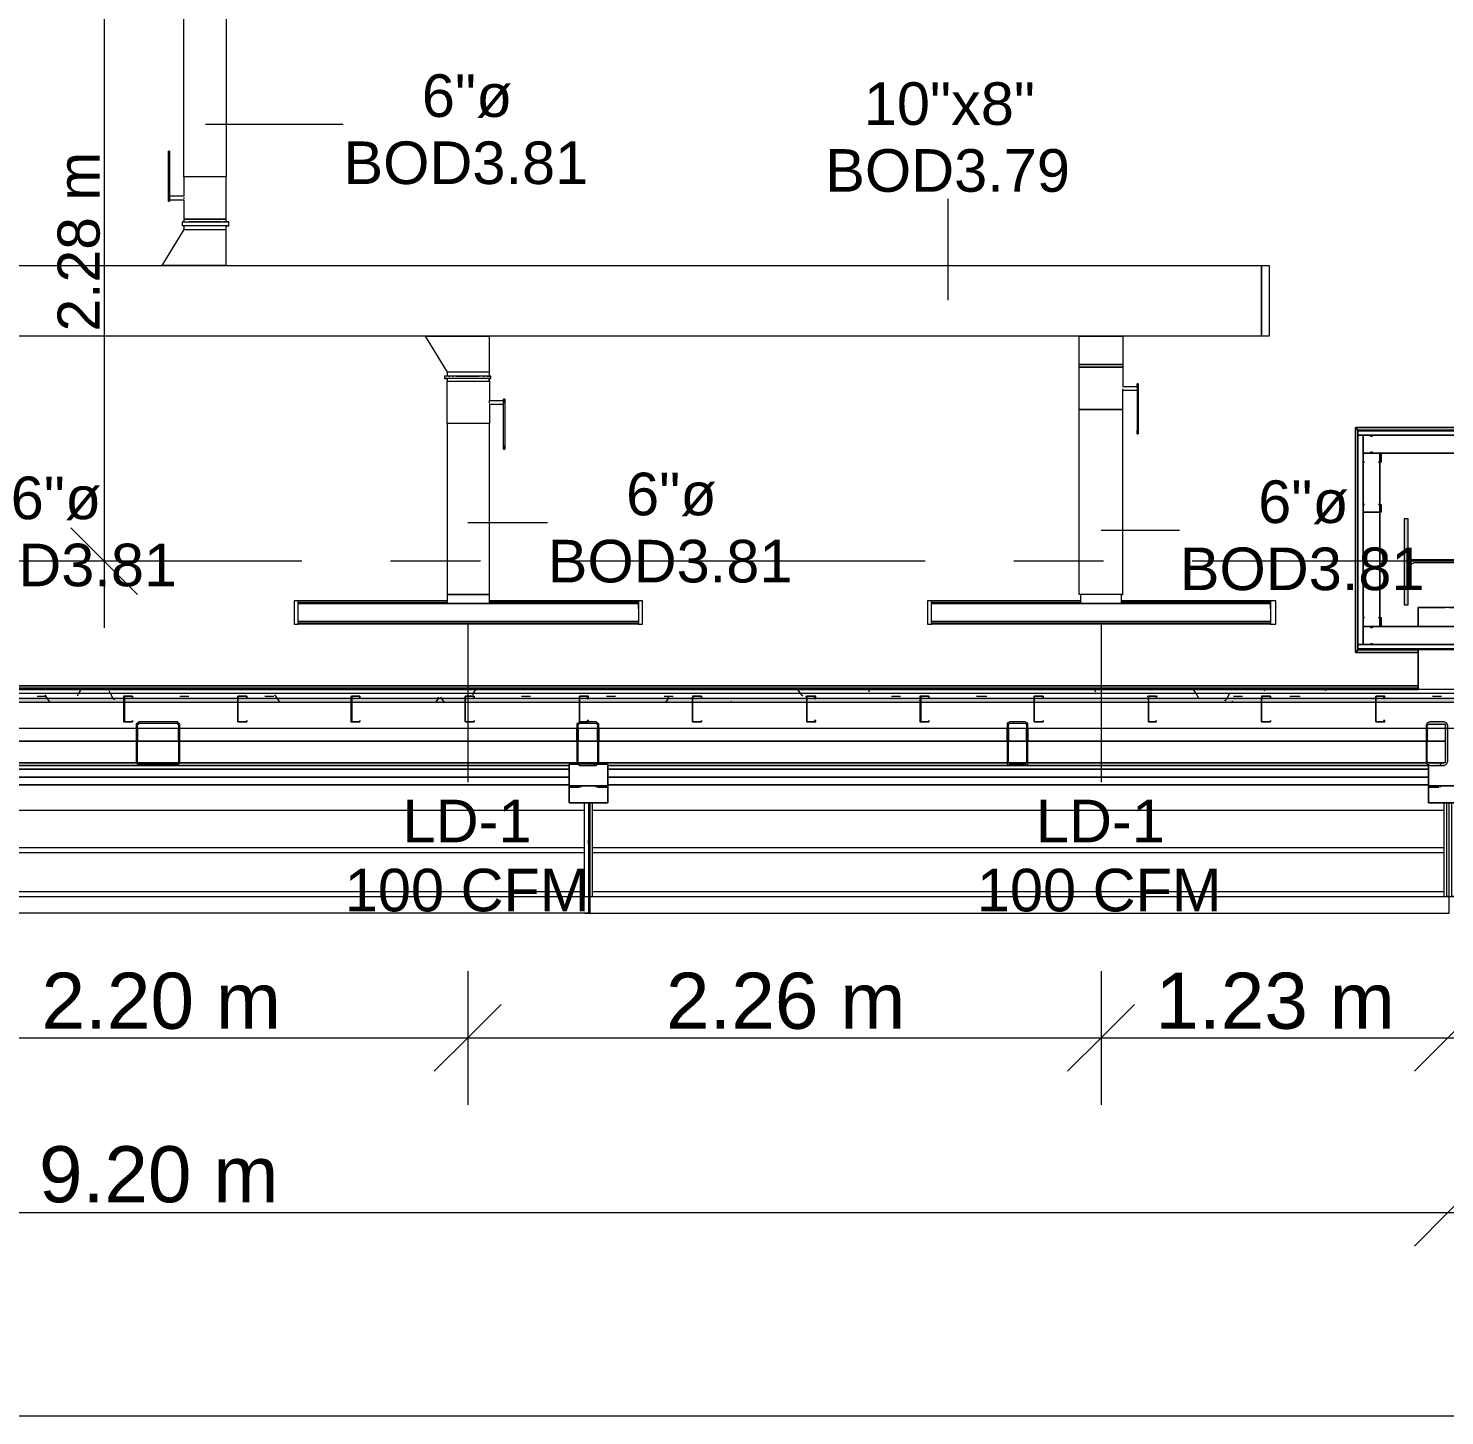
# Model space of a CAD drawing. Header units: metres. Extents: x -2 to 237, y -8 to 52.
# Drawn here: x 39.34 to 44.4, y 7.6 to 12.54 of the extents above; entities that cross this region are included whole.
import ezdxf

# ---------------------------------------------------------------- set-up
doc = ezdxf.new("R2010")
doc.units = ezdxf.units.M
doc.layers.add('HVAC - Ductos', color=5, linetype='Continuous', lineweight=0)
doc.layers.add('PDF3_Text', color=7, linetype='Continuous', lineweight=0)
doc.layers.add('PDF3_Geometry', color=7, linetype='Continuous', lineweight=0, true_color=0xaaaaaa)
doc.layers.add('PDF3_Solid Fills', color=7, linetype='Continuous', lineweight=0, true_color=0xffffff)
doc.styles.add('PDF Helvetica', font='')
doc.styles.get('PDF Helvetica').set_extended_font_data('Helvetica')

msp = doc.modelspace()

# ---------------------------------------------------------------- hatches: boundary and pattern name
at = {"layer": 'PDF3_Solid Fills', "lineweight": 0, "transparency": 33554559}
for points in [[(44.5461, 10.7947), (44.5415, 10.6618), (44.5323, 10.6526), (44.2802, 10.648), (44.2802, 10.6526), (44.2756, 10.6572), (44.2711, 10.6572), (44.2711, 10.6709), (44.2665, 10.6709), (44.2665, 10.7947), (44.2527, 10.7947), (44.2527, 10.4876), (44.2665, 10.4876), (44.2665, 10.6206), (44.2711, 10.6297), (44.2802, 10.6388), (44.5323, 10.6388), (44.5461, 10.6252), (44.5461, 10.4876), (44.5598, 10.4876), (44.5598, 10.7947)], [(44.3444, 9.9193), (44.3943, 9.9147), (44.3948, 9.9147), (44.3948, 9.9193), (44.404, 9.9238), (44.4085, 10.0653), (44.4085, 10.066), (44.404, 10.0706), (44.3352, 10.0706), (44.3306, 10.0614), (44.3306, 9.9284), (44.3352, 9.933), (44.3398, 10.0614), (44.3994, 10.0614), (44.3994, 9.9238), (44.3398, 9.9284), (44.3352, 9.9284), (44.3352, 9.9193)]]:
    msp.add_hatch(color=256, dxfattribs=at).paths.add_polyline_path(points)
h = msp.add_hatch(color=256, dxfattribs=at)
h.paths.add_polyline_path([(7.6086, 10.1393), (7.6086, 10.153), (7.0265, 10.153), (7.0265, 10.1393)])
h.paths.add_polyline_path([(57.9571, 10.153), (57.9571, 10.1393), (58.6858, 10.1393), (58.6858, 10.153)])
h.paths.add_polyline_path([(57.1457, 10.153), (57.1457, 10.1393), (57.9525, 10.1393), (57.9525, 10.153)])
h.paths.add_polyline_path([(55.1153, 10.153), (55.1153, 10.1393), (57.1412, 10.1393), (57.1412, 10.153)])
h.paths.add_polyline_path([(53.0849, 10.153), (53.0849, 10.1393), (55.1107, 10.1393), (55.1107, 10.153)])
h.paths.add_polyline_path([(52.2736, 10.153), (52.2736, 10.1393), (53.0803, 10.1393), (53.0803, 10.153)])
h.paths.add_polyline_path([(50.2432, 10.153), (50.2432, 10.1393), (52.2691, 10.1393), (52.2691, 10.153)])
h.paths.add_polyline_path([(47.4015, 10.153), (47.4015, 10.1393), (50.2386, 10.1393), (50.2386, 10.153)])
h.paths.add_polyline_path([(45.3711, 10.153), (45.3711, 10.1393), (47.3969, 10.1393), (47.3969, 10.153)])
h.paths.add_polyline_path([(42.5294, 10.153), (42.5294, 10.1393), (45.3665, 10.1393), (45.3665, 10.153)])
h.paths.add_polyline_path([(40.4989, 10.153), (40.4989, 10.1393), (42.5248, 10.1393), (42.5248, 10.153)])
h.paths.add_polyline_path([(39.6877, 10.153), (39.6877, 10.1393), (40.4943, 10.1393), (40.4943, 10.153)])
h.paths.add_polyline_path([(37.6572, 10.153), (37.6572, 10.1393), (39.6831, 10.1393), (39.6831, 10.153)])
h.paths.add_polyline_path([(35.6268, 10.153), (35.6268, 10.1393), (37.6527, 10.1393), (37.6527, 10.153)])
h.paths.add_polyline_path([(34.8155, 10.153), (34.8155, 10.1393), (35.6222, 10.1393), (35.6222, 10.153)])
h.paths.add_polyline_path([(32.7851, 10.153), (32.7851, 10.1393), (34.8109, 10.1393), (34.8109, 10.153)])
h.paths.add_polyline_path([(30.7546, 10.153), (30.7546, 10.1393), (32.7805, 10.1393), (32.7805, 10.153)])
h.paths.add_polyline_path([(29.9434, 10.153), (29.9434, 10.1393), (30.75, 10.1393), (30.75, 10.153)])
h.paths.add_polyline_path([(27.913, 10.153), (27.913, 10.1393), (29.9388, 10.1393), (29.9388, 10.153)])
h.paths.add_polyline_path([(25.0712, 10.153), (25.0712, 10.1393), (27.9084, 10.1393), (27.9084, 10.153)])
h.paths.add_polyline_path([(23.0408, 10.153), (23.0408, 10.1393), (25.0666, 10.1393), (25.0666, 10.153)])
h.paths.add_polyline_path([(20.1991, 10.153), (20.1991, 10.1393), (23.0362, 10.1393), (23.0362, 10.153)])
h.paths.add_polyline_path([(18.1687, 10.153), (18.1687, 10.1393), (20.1945, 10.1393), (20.1945, 10.153)])
h.paths.add_polyline_path([(17.3574, 10.153), (17.3574, 10.1393), (18.1641, 10.1393), (18.1641, 10.153)])
h.paths.add_polyline_path([(15.327, 10.153), (15.327, 10.1393), (17.3528, 10.1393), (17.3528, 10.153)])
h.paths.add_polyline_path([(13.2966, 10.153), (13.2966, 10.1393), (15.3224, 10.1393), (15.3224, 10.153)])
h.paths.add_polyline_path([(12.4853, 10.153), (12.4853, 10.1393), (13.292, 10.1393), (13.292, 10.153)])
h.paths.add_polyline_path([(10.4548, 10.153), (10.4548, 10.1393), (12.4807, 10.1393), (12.4807, 10.153)])
h.paths.add_polyline_path([(8.4244, 10.153), (8.4244, 10.1393), (10.4502, 10.1393), (10.4502, 10.153)])
h.paths.add_polyline_path([(7.6131, 10.153), (7.6131, 10.1393), (8.4198, 10.1393), (8.4198, 10.153)])
h = msp.add_hatch(color=256, dxfattribs=at)
h.paths.add_polyline_path([(39.7289, 9.9238), (39.7335, 10.0614), (39.7381, 10.066), (39.8756, 10.066), (39.8801, 10.0614), (39.8801, 9.9238), (39.8847, 10.066), (39.8801, 10.0706), (39.7335, 10.0706), (39.7289, 10.066)])
h.paths.add_polyline_path([(39.8801, 9.9238), (39.8756, 9.9238), (39.8801, 9.9193)])
h.paths.add_polyline_path([(39.7381, 9.9193), (39.7381, 9.9238), (39.7335, 9.9238)])
h.paths.add_polyline_path([(39.7381, 9.9193), (39.8743, 9.9147), (39.8756, 9.9147), (39.8756, 9.9193)])
h = msp.add_hatch(color=256, dxfattribs=at)
h.paths.add_polyline_path([(41.3789, 10.066), (41.3743, 10.066), (41.3743, 9.9238), (41.3789, 10.0654)])
h.paths.add_polyline_path([(41.3743, 9.9238), (41.3698, 9.9238), (41.3743, 9.9193)])
h.paths.add_polyline_path([(41.3056, 10.066), (41.301, 10.066), (41.301, 9.9238)])
h.paths.add_polyline_path([(41.3698, 10.066), (41.3698, 10.0706), (41.3056, 10.0706)])
h.paths.add_polyline_path([(41.3102, 9.9193), (41.3102, 9.9238), (41.3056, 9.9238)])
h.paths.add_polyline_path([(41.3102, 9.9193), (41.3692, 9.9147), (41.3698, 9.9147), (41.3698, 9.9193)])
h = msp.add_hatch(color=256, dxfattribs=at)
h.paths.add_polyline_path([(42.8456, 9.9193), (42.9001, 9.9147), (42.9006, 9.9147), (42.9006, 9.9193)])
h.paths.add_polyline_path([(42.841, 10.066), (42.9006, 10.0706), (42.8364, 10.0706), (42.8364, 9.9193), (42.8456, 9.9238), (42.841, 9.9238)])
h.paths.add_polyline_path([(42.9098, 10.066), (42.9052, 10.066), (42.9052, 9.9193), (42.9098, 10.0654)])

# ---------------------------------------------------------------- linework, layer by layer
at = {"layer": 'HVAC - Ductos', "lineweight": 0}
for points in [[(39.6143, 14.9885), (39.6143, 12.9214), (39.6143, 10.4051)], [(39.8481, 11.9405), (39.8481, 11.936), (39.8481, 11.9314), (39.8985, 11.9314), (39.8985, 11.8626), (39.9031, 11.8626), (39.9077, 11.8626), (39.9214, 11.8626), (39.9351, 11.8626), (39.9535, 11.8626), (39.9765, 11.8626), (39.9947, 11.8626), (40.0131, 11.8626), (40.0269, 11.8626), (40.0406, 11.8626), (40.0497, 11.8626), (40.0497, 12.0139), (40.0406, 12.0139), (40.0269, 12.0139), (40.0131, 12.0139), (39.9947, 12.0139), (39.9765, 12.0139), (39.9535, 12.0139), (39.9351, 12.0139), (39.9214, 12.0139), (39.9077, 12.0139), (39.9031, 12.0139), (39.8985, 12.0139), (39.8985, 12.7701)], [(40.0497, 12.7701), (40.0497, 12.0139), (40.0406, 12.0139), (40.0269, 12.0139), (40.0131, 12.0139), (39.9947, 12.0139), (39.9765, 12.0139), (39.9535, 12.0139), (39.9351, 12.0139), (39.9214, 12.0139), (39.9077, 12.0139), (39.9031, 12.0139), (39.8985, 12.0139), (39.8985, 11.9451), (39.8481, 11.9451)], [(39.9765, 12.2018), (40.4668, 12.2018)], [(39.8435, 12.1056), (39.8435, 12.101), (39.8435, 12.1056)], [(39.8481, 12.1056), (39.8435, 12.1056)], [(39.8435, 11.9405), (39.8435, 11.936), (39.8435, 11.9314), (39.8435, 11.9268), (39.8435, 11.9314), (39.8435, 11.936), (39.8435, 11.9405), (39.8435, 12.0918)], [(39.8481, 12.1056), (39.8481, 12.101), (39.8481, 12.1056)], [(39.8481, 12.0918), (39.8481, 11.9405), (39.8481, 11.936), (39.8481, 11.9314), (39.8481, 11.9268), (39.8481, 11.9314), (39.8481, 11.936)], [(39.8435, 11.9268), (39.8481, 11.9268)], [(39.8985, 11.9405), (39.8985, 11.936)], [(42.6256, 11.5739), (42.6256, 11.936)], [(39.8985, 11.826), (39.8206, 11.6976), (39.8297, 11.6976), (39.8435, 11.6976), (39.871, 11.6976), (39.8985, 11.6976), (39.9765, 11.6976), (40.0039, 11.6976), (40.0269, 11.6976), (40.0451, 11.6976), (40.0497, 11.6976), (40.0497, 11.826)], [(39.8985, 11.8397), (39.8939, 11.8397), (39.8939, 11.8535), (39.9031, 11.8535), (39.9168, 11.8535), (39.9351, 11.8535), (39.9535, 11.8535), (39.9765, 11.8535), (39.9947, 11.8535), (40.0177, 11.8535), (40.0314, 11.8535), (40.0451, 11.8535), (40.0543, 11.8535), (40.0589, 11.8535), (40.0543, 11.8535), (40.0497, 11.8535), (40.0497, 11.8626), (40.0406, 11.8626), (40.0269, 11.8626), (40.0131, 11.8626), (39.9947, 11.8626), (39.9765, 11.8626), (39.9535, 11.8626), (39.9351, 11.8626), (39.9214, 11.8626), (39.9077, 11.8626), (39.9031, 11.8626), (39.8985, 11.8626), (39.8985, 11.8535), (39.9031, 11.8535), (39.9077, 11.8535)], [(39.8985, 11.8535), (39.8939, 11.8535)], [(39.9077, 11.8397), (39.9031, 11.8397), (39.8985, 11.8397), (39.8985, 11.826), (39.9031, 11.826), (39.9077, 11.826), (39.9214, 11.826), (39.9351, 11.826), (39.9535, 11.826), (39.9765, 11.826), (39.9947, 11.826), (40.0131, 11.826), (40.0269, 11.826), (40.0406, 11.826), (40.0497, 11.826), (40.0497, 11.8397), (40.0543, 11.8397), (40.0589, 11.8397), (40.0543, 11.8397), (40.0451, 11.8397), (40.0314, 11.8397), (40.0177, 11.8397), (39.9947, 11.8397), (39.9765, 11.8397), (39.9535, 11.8397), (39.9351, 11.8397), (39.9168, 11.8397), (39.9031, 11.8397), (39.8939, 11.8397)], [(40.0314, 11.8535), (40.0269, 11.8535), (40.0131, 11.8535), (39.9947, 11.8535), (39.9765, 11.8535), (39.9535, 11.8535), (39.9351, 11.8535), (39.9214, 11.8535), (39.9168, 11.8535)], [(39.9306, 11.8397), (39.9214, 11.8397), (39.9168, 11.8397)], [(40.0177, 11.8397), (40.0131, 11.8397), (39.9947, 11.8397), (39.9765, 11.8397), (39.9535, 11.8397), (39.9351, 11.8397)], [(39.9443, 11.826), (39.9489, 11.826)], [(39.9993, 11.826), (40.0039, 11.826), (40.0085, 11.826)], [(40.0314, 11.8397), (40.0269, 11.8397)], [(40.0451, 11.8535), (40.0406, 11.8535)], [(40.0451, 11.8397), (40.0406, 11.8397)], [(40.0589, 11.8397), (40.0589, 11.8535)], [(40.0497, 11.6976), (40.0451, 11.6976), (40.0269, 11.6976), (40.0039, 11.6976), (39.9765, 11.6976), (39.8985, 11.6976), (39.871, 11.6976), (39.8435, 11.6976), (39.8297, 11.6976), (39.8206, 11.6976)], [(40.9893, 11.3172), (40.9893, 11.4456), (40.9847, 11.4456), (40.9665, 11.4456), (40.9435, 11.4456), (40.9114, 11.4456), (40.8381, 11.4456), (40.806, 11.4456), (40.7831, 11.4456), (40.7647, 11.4456), (40.7602, 11.4456), (40.8381, 11.3172)], [(40.7602, 11.4456), (40.7647, 11.4456), (40.7831, 11.4456), (40.806, 11.4456), (40.8381, 11.4456), (40.9114, 11.4456), (40.9435, 11.4456), (40.9665, 11.4456), (40.9847, 11.4456), (40.9893, 11.4456)], [(43.2444, 10.5243), (43.249, 10.5243), (43.249, 11.1843), (43.2444, 11.1843), (43.2398, 11.1843), (43.226, 11.1843), (43.2077, 11.1843), (43.1894, 11.1843), (43.1711, 11.1843), (43.1527, 11.1843), (43.1344, 11.1843), (43.116, 11.1843), (43.1068, 11.1843), (43.0977, 11.1843), (43.0931, 11.1843), (43.0931, 11.3356), (43.0931, 11.3447), (43.0931, 11.4456), (43.0977, 11.4456), (43.1068, 11.4456), (43.116, 11.4456), (43.1344, 11.4456), (43.1527, 11.4456), (43.1711, 11.4456), (43.1894, 11.4456), (43.2077, 11.4456), (43.226, 11.4456), (43.2398, 11.4456), (43.2444, 11.4456), (43.249, 11.4456), (43.249, 11.3447), (43.2444, 11.3447), (43.2398, 11.3447), (43.226, 11.3447), (43.2077, 11.3447), (43.1894, 11.3447), (43.1711, 11.3447), (43.1527, 11.3447), (43.1344, 11.3447), (43.116, 11.3447), (43.1068, 11.3447), (43.0977, 11.3447), (43.0931, 11.3447), (43.0977, 11.3447), (43.0931, 11.3447), (43.0977, 11.3447), (43.1068, 11.3447), (43.116, 11.3447), (43.1344, 11.3447), (43.1527, 11.3447), (43.1711, 11.3447), (43.1894, 11.3447), (43.2077, 11.3447), (43.226, 11.3447), (43.2398, 11.3447), (43.2444, 11.3447), (43.249, 11.3447), (43.2444, 11.3447), (43.249, 11.3447), (43.249, 11.3356), (43.2444, 11.3356), (43.2398, 11.3356), (43.226, 11.3356), (43.2077, 11.3356), (43.1894, 11.3356), (43.1711, 11.3356), (43.1527, 11.3356), (43.1344, 11.3356), (43.116, 11.3356), (43.1068, 11.3356), (43.0977, 11.3356), (43.0931, 11.3356), (43.0977, 11.3356), (43.0931, 11.3356), (43.0977, 11.3356), (43.1068, 11.3356), (43.116, 11.3356), (43.1344, 11.3356), (43.1527, 11.3356), (43.1711, 11.3356), (43.1894, 11.3356), (43.2077, 11.3356), (43.226, 11.3356), (43.2398, 11.3356), (43.2444, 11.3356), (43.249, 11.3356), (43.2444, 11.3356), (43.249, 11.3356), (43.249, 11.2668), (43.2994, 11.2668), (43.2994, 11.2622), (43.2994, 11.2668), (43.2994, 11.2714), (43.2994, 11.276), (43.2994, 11.2714), (43.2994, 11.2668), (43.2994, 11.2622), (43.2994, 11.111)], [(40.9802, 11.3034), (40.9847, 11.3034), (40.9893, 11.3034), (40.9893, 11.3172), (40.9847, 11.3172), (40.9802, 11.3172), (40.9665, 11.3172), (40.9527, 11.3172), (40.9343, 11.3172), (40.9114, 11.3172), (40.8931, 11.3172), (40.8747, 11.3172), (40.861, 11.3172), (40.8473, 11.3172), (40.8381, 11.3172), (40.8381, 11.3034), (40.8335, 11.3034), (40.8289, 11.3034)], [(40.9893, 11.3034), (40.9939, 11.3034), (40.9847, 11.3034), (40.971, 11.3034), (40.9527, 11.3034), (40.9343, 11.3034), (40.9114, 11.3034), (40.8931, 11.3034), (40.8702, 11.3034), (40.8564, 11.3034), (40.8427, 11.3034), (40.8335, 11.3034), (40.8289, 11.3034), (40.8289, 11.2943), (40.8335, 11.2943), (40.8381, 11.2943)], [(40.9893, 11.2943), (40.9847, 11.2943), (40.9802, 11.2943), (40.9665, 11.2943), (40.9527, 11.2943), (40.9343, 11.2943), (40.9114, 11.2943), (40.8931, 11.2943), (40.8747, 11.2943), (40.861, 11.2943), (40.8473, 11.2943), (40.8381, 11.2943), (40.8381, 11.2852), (40.8473, 11.2852), (40.861, 11.2852), (40.8747, 11.2852), (40.8931, 11.2852), (40.9114, 11.2852), (40.9343, 11.2852), (40.9527, 11.2852), (40.9665, 11.2852), (40.9802, 11.2852), (40.9847, 11.2852), (40.9893, 11.2852), (40.9893, 11.2943), (40.9847, 11.2943), (40.9939, 11.2943), (40.9847, 11.2943), (40.971, 11.2943), (40.9527, 11.2943), (40.9343, 11.2943), (40.9114, 11.2943), (40.8931, 11.2943), (40.8702, 11.2943), (40.8564, 11.2943), (40.8427, 11.2943), (40.8335, 11.2943), (40.8289, 11.2943)], [(41.0398, 11.2026), (40.9893, 11.2026), (40.9893, 11.1339), (40.9847, 11.1339), (40.9802, 11.1339), (40.9665, 11.1339), (40.9527, 11.1339), (40.9343, 11.1339), (40.9114, 11.1339), (40.8931, 11.1339), (40.8747, 11.1339), (40.861, 11.1339), (40.8473, 11.1339), (40.8381, 11.1339), (40.8381, 11.2852), (40.8473, 11.2852), (40.861, 11.2852), (40.8747, 11.2852), (40.8931, 11.2852), (40.9114, 11.2852), (40.9343, 11.2852), (40.9527, 11.2852), (40.9665, 11.2852), (40.9802, 11.2852), (40.9847, 11.2852), (40.9893, 11.2852), (40.9847, 11.2852), (40.9893, 11.2852), (40.9893, 11.2164), (41.0398, 11.2164), (41.0398, 11.2118), (41.0398, 11.2072)], [(40.8427, 11.3034), (40.8473, 11.3034)], [(40.8564, 11.3034), (40.861, 11.3034)], [(40.8702, 11.3034), (40.8747, 11.3034), (40.8931, 11.3034), (40.9114, 11.3034), (40.9343, 11.3034), (40.9527, 11.3034)], [(40.8885, 11.3172), (40.8839, 11.3172), (40.8793, 11.3172)], [(40.9435, 11.3172), (40.9389, 11.3172)], [(40.9665, 11.3034), (40.971, 11.3034)], [(40.9939, 11.2943), (40.9939, 11.3034)], [(43.2994, 11.276), (43.2994, 11.2714), (43.2994, 11.276)], [(43.304, 11.276), (43.2994, 11.276)], [(43.304, 11.276), (43.304, 11.2714), (43.304, 11.276)], [(43.304, 11.2622), (43.304, 11.2668), (43.304, 11.2714), (43.304, 11.276), (43.304, 11.2714), (43.304, 11.2668), (43.304, 11.2622), (43.304, 11.111)], [(41.0443, 11.2209), (41.0398, 11.2209)], [(41.0398, 11.056), (41.0398, 11.2072), (41.0398, 11.2118), (41.0398, 11.2164), (41.0398, 11.2209), (41.0398, 11.2164), (41.0398, 11.2118)], [(41.0443, 11.2072), (41.0443, 11.2118), (41.0443, 11.2164), (41.0443, 11.2209), (41.0443, 11.2164), (41.0443, 11.2118), (41.0443, 11.2072), (41.0443, 11.056)], [(43.249, 10.5243), (43.2444, 10.5243), (43.2398, 10.5243), (43.226, 10.5243), (43.2077, 10.5243), (43.1894, 10.5243), (43.1711, 10.5243), (43.1527, 10.5243), (43.1344, 10.5243), (43.116, 10.5243), (43.1068, 10.5243), (43.0977, 10.5243), (43.0931, 10.5243), (43.0931, 11.1843), (43.0977, 11.1843), (43.1068, 11.1843), (43.116, 11.1843), (43.1344, 11.1843), (43.1527, 11.1843), (43.1711, 11.1843), (43.1894, 11.1843), (43.2077, 11.1843), (43.226, 11.1843), (43.2398, 11.1843), (43.2444, 11.1843), (43.249, 11.1843), (43.249, 11.253), (43.2994, 11.253)], [(43.249, 11.253), (43.249, 11.2576)], [(40.9893, 11.2072), (40.9893, 11.2118), (40.9893, 11.2164)], [(43.2994, 11.0972), (43.304, 11.0972)], [(41.0398, 11.0422), (41.0443, 11.0422)], [(40.9114, 10.781), (41.1956, 10.781)], [(39.7335, 10.5243), (39.6143, 10.6434), (39.4951, 10.7626)], [(43.1711, 10.7534), (43.4506, 10.7534)], [(39.8527, 10.6434), (39.6143, 10.6434), (39.376, 10.6434)], [(40.9847, 10.5243), (40.9893, 10.5243)], [(40.3064, 10.4738), (40.3064, 10.4784), (40.3064, 10.483), (40.3064, 10.5014), (40.3064, 10.4968), (40.8381, 10.4968)], [(40.8381, 10.5014), (40.3064, 10.5014)], [(40.3064, 10.4784), (40.3064, 10.483), (40.3064, 10.4876)], [(41.5211, 10.4738), (41.5211, 10.4784), (41.5211, 10.483), (41.5211, 10.5014), (41.5211, 10.4968), (40.9893, 10.4968)], [(41.5211, 10.5014), (40.9893, 10.5014)], [(41.5211, 10.4876), (41.5211, 10.483), (41.5211, 10.4784)], [(42.566, 10.4738), (42.566, 10.4784), (42.566, 10.483), (42.566, 10.5014), (42.566, 10.4968), (43.0977, 10.4968)], [(43.0977, 10.5014), (42.566, 10.5014)], [(42.566, 10.4784), (42.566, 10.483), (42.566, 10.4876)], [(43.776, 10.4738), (43.776, 10.4784), (43.776, 10.483), (43.776, 10.5014), (43.776, 10.4968), (43.2444, 10.4968)], [(43.776, 10.5014), (43.2444, 10.5014)], [(43.776, 10.4876), (43.776, 10.483), (43.776, 10.4784)], [(41.5211, 10.451), (41.5211, 10.4418), (41.5211, 10.4234), (41.5211, 10.4188), (40.3064, 10.4188), (40.3064, 10.4234), (40.3064, 10.4418), (40.3064, 10.451)], [(40.3064, 10.4372), (40.3064, 10.4418), (40.3064, 10.4464)], [(40.3064, 10.4234), (41.5211, 10.4234)], [(40.9114, 10.4188), (40.9114, 9.8551)], [(41.5211, 10.4464), (41.5211, 10.4418), (41.5211, 10.4372)], [(43.776, 10.451), (43.776, 10.4418), (43.776, 10.4234), (43.776, 10.4188), (42.566, 10.4188), (42.566, 10.4234), (42.566, 10.4418), (42.566, 10.451)], [(42.566, 10.4372), (42.566, 10.4418), (42.566, 10.4464)], [(42.566, 10.4234), (43.776, 10.4234)], [(43.1711, 10.4188), (43.1711, 9.8551)], [(43.776, 10.4464), (43.776, 10.4418), (43.776, 10.4372)]]:
    msp.add_lwpolyline(points, dxfattribs=at)
for points in [[(39.8435, 12.0918), (39.8435, 12.0964), (39.8435, 12.101), (39.8435, 12.1056), (39.8435, 12.101), (39.8435, 12.0964)], [(39.8481, 12.0918), (39.8481, 12.0964), (39.8481, 12.101), (39.8481, 12.1056), (39.8481, 12.101), (39.8481, 12.0964)], [(37.8543, 11.6976), (43.744, 11.6976), (43.744, 11.4456), (37.8543, 11.4456)], [(43.7714, 11.6976), (43.7714, 11.4456), (43.744, 11.4456), (43.744, 11.6976)], [(40.8381, 10.4922), (40.8427, 10.4922), (40.8473, 10.4922), (40.861, 10.4922), (40.8747, 10.4922), (40.8931, 10.4922), (40.9114, 10.4922), (40.9343, 10.4922), (40.9481, 10.4922), (40.9665, 10.4922), (40.9756, 10.4922), (40.9847, 10.4922), (40.9893, 10.4922), (40.9893, 10.5243), (40.9847, 10.5243), (40.9756, 10.5243), (40.9665, 10.5243), (40.9481, 10.5243), (40.9343, 10.5243), (40.9114, 10.5243), (40.8931, 10.5243), (40.8747, 10.5243), (40.861, 10.5243), (40.8473, 10.5243), (40.8427, 10.5243), (40.8381, 10.5243), (40.8473, 10.5243), (40.861, 10.5243), (40.8747, 10.5243), (40.8931, 10.5243), (40.9114, 10.5243), (40.9343, 10.5243), (40.9527, 10.5243), (40.9665, 10.5243), (40.9802, 10.5243), (40.9847, 10.5243), (40.9893, 10.5243), (40.9893, 11.1339), (40.9847, 11.1339), (40.9802, 11.1339), (40.9665, 11.1339), (40.9527, 11.1339), (40.9343, 11.1339), (40.9114, 11.1339), (40.8931, 11.1339), (40.8747, 11.1339), (40.861, 11.1339), (40.8473, 11.1339), (40.8381, 11.1339), (40.8381, 10.5243)], [(43.2994, 11.111), (43.2994, 11.1064), (43.2994, 11.1018), (43.2994, 11.0972), (43.2994, 11.1018), (43.2994, 11.1064)], [(43.304, 11.111), (43.304, 11.1064), (43.304, 11.1018), (43.304, 11.0972), (43.304, 11.1018), (43.304, 11.1064)], [(41.0398, 11.056), (41.0398, 11.0514), (41.0398, 11.0468), (41.0398, 11.0422), (41.0398, 11.0468), (41.0398, 11.0514)], [(41.0443, 11.056), (41.0443, 11.0514), (41.0443, 11.0468), (41.0443, 11.0422), (41.0443, 11.0468), (41.0443, 11.0514)], [(43.0977, 10.4922), (43.1068, 10.4922), (43.1206, 10.4922), (43.1344, 10.4922), (43.1527, 10.4922), (43.1711, 10.4922), (43.1894, 10.4922), (43.2077, 10.4922), (43.226, 10.4922), (43.2352, 10.4922), (43.2444, 10.4922), (43.2444, 10.5243), (43.2352, 10.5243), (43.226, 10.5243), (43.2077, 10.5243), (43.1894, 10.5243), (43.1711, 10.5243), (43.1527, 10.5243), (43.1344, 10.5243), (43.1206, 10.5243), (43.1068, 10.5243), (43.0977, 10.5243)], [(40.2927, 10.4188), (40.3064, 10.4188), (40.3064, 10.5014), (40.2927, 10.5014)], [(40.3064, 10.4922), (41.5211, 10.4922), (40.3064, 10.4922), (41.5211, 10.4922), (41.5211, 10.428), (40.3064, 10.428)], [(41.5348, 10.4188), (41.5348, 10.5014), (41.5211, 10.5014), (41.5211, 10.4188)], [(42.5523, 10.4188), (42.566, 10.4188), (42.566, 10.5014), (42.5523, 10.5014)], [(42.566, 10.4922), (43.776, 10.4922), (42.566, 10.4922), (43.776, 10.4922), (43.776, 10.428), (42.566, 10.428)], [(43.7944, 10.4188), (43.7944, 10.5014), (43.776, 10.5014), (43.776, 10.4188)]]:
    msp.add_lwpolyline(points, close=True, dxfattribs=at)
at = {"layer": 'HVAC - Ductos', "color": 252, "lineweight": 0, "true_color": 0x939598}
for points in [[(40.9114, 9.1814), (40.9114, 8.943), (40.9114, 8.7047)], [(43.1711, 9.1814), (43.1711, 8.943), (43.1711, 8.7047)], [(41.0306, 9.0622), (40.9114, 8.943), (40.7923, 8.8238)], [(43.2902, 9.0622), (43.1711, 8.943), (43.0519, 8.8238)], [(44.5277, 9.0622), (44.4086, 8.943), (44.2894, 8.8238)], [(29.3934, 8.943), (31.8455, 8.943), (33.9126, 8.943), (35.2051, 8.943), (36.5205, 8.943), (38.716, 8.943), (40.9114, 8.943), (43.1711, 8.943), (44.4086, 8.943), (45.701, 8.943), (47.9011, 8.943), (50.0965, 8.943), (52.1774, 8.943), (53.6074, 8.943), (56.0183, 8.943)], [(44.5277, 8.4388), (44.4086, 8.3196), (44.2894, 8.2005)], [(7.3656, 8.3196), (16.8074, 8.3196), (26.0062, 8.3196), (35.2051, 8.3196), (44.4086, 8.3196), (53.6074, 8.3196), (58.4429, 8.3196)], [(7.3656, 7.5955), (58.4429, 7.5955)]]:
    msp.add_lwpolyline(points, dxfattribs=at)
at = {"layer": 'PDF3_Geometry', "lineweight": 0}
for points in [[(44.8348, 23.9902), (44.8348, 23.9857), (45.261, 23.9857), (45.3756, 23.9857), (45.3756, 24.1094), (44.8348, 24.1094), (44.8348, 34.0599), (45.3206, 34.0599), (45.3206, 34.1699), (58.6399, 34.1699), (58.6399, 24.0086), (57.0037, 24.0086), (57.0037, 23.9902), (58.6399, 23.9902), (58.6399, 22.5006), (57.5812, 22.5006), (57.5812, 22.4869), (58.6399, 22.4869), (58.6399, 10.1851), (7.0265, 10.1851)], [(58.6537, 22.4869), (58.6537, 10.1851), (58.6537, 10.1714), (7.0265, 10.1714)], [(7.0265, 10.0476), (58.7775, 10.0476), (58.7775, 10.0706), (58.7775, 10.1393), (58.7775, 10.1851), (58.7775, 10.4784), (58.7775, 10.8818), (58.7775, 11.2897), (58.7775, 11.693)], [(44.6515, 10.3272), (44.0877, 10.3272), (44.3031, 10.3272), (44.0877, 10.3272), (44.0831, 10.3226), (44.0785, 10.3226), (44.0785, 10.318), (44.3031, 10.318), (44.0785, 10.318), (44.0785, 10.3226), (44.0831, 10.3226), (44.0877, 10.3272), (44.3031, 10.3272), (44.0877, 10.3272), (44.0877, 11.111), (44.0877, 10.3272), (44.0877, 11.111), (44.0831, 11.1155), (44.0785, 11.1155), (44.0785, 11.1201), (44.0785, 10.318), (44.0785, 11.1201), (44.0785, 11.1155), (44.0831, 11.1155), (44.0877, 11.111), (44.0877, 10.3272), (44.0831, 10.3226), (44.0877, 10.3272), (44.0877, 11.111), (44.0877, 10.3272), (44.0877, 10.4097), (44.0877, 11.0284), (44.0877, 11.111), (44.734, 11.111)], [(44.734, 11.1064), (44.0877, 11.1064), (44.0877, 11.111), (44.0831, 11.1155), (44.0877, 11.111), (44.734, 11.111), (44.0877, 11.111), (44.734, 11.111)], [(44.0877, 11.111), (44.734, 11.111), (44.0877, 11.111)], [(44.0877, 10.3272), (44.0877, 11.111), (44.0877, 10.3272)], [(44.0877, 11.111), (44.734, 11.111), (44.0877, 11.111)], [(44.0877, 11.1064), (44.0877, 10.3318), (44.0877, 11.1064)], [(44.734, 11.1064), (44.0877, 11.1064), (44.0877, 11.0926), (44.734, 11.0926)], [(44.2527, 10.6755), (44.2665, 10.6893)], [(40.3202, 10.6434), (39.0505, 10.6434)], [(40.9573, 10.6434), (40.6364, 10.6434)], [(42.5431, 10.6434), (41.2735, 10.6434)], [(43.1802, 10.6434), (42.8594, 10.6434)], [(44.766, 10.6434), (43.4964, 10.6434)], [(44.4269, 10.4784), (44.4223, 10.4784), (44.4177, 10.4784), (44.4131, 10.4784), (44.4177, 10.4784), (44.4223, 10.4784), (44.4269, 10.4784), (44.5094, 10.4784), (44.3031, 10.4784), (44.3856, 10.4784), (44.3902, 10.4784), (44.3948, 10.4784), (44.3994, 10.4784), (44.3948, 10.4784), (44.3902, 10.4784), (44.3856, 10.4784)], [(44.7156, 10.3456), (44.0877, 10.3456), (44.0877, 10.3318), (44.734, 10.3318)], [(44.734, 10.3272), (44.0877, 10.3272), (44.0877, 10.3318), (44.7156, 10.3318)], [(44.3031, 10.3272), (44.0877, 10.3272), (44.3031, 10.3272)], [(44.3031, 10.3272), (44.0877, 10.3272), (44.3031, 10.3272)], [(35.3059, 10.1851), (44.3031, 10.1851)], [(44.3031, 10.1851), (35.3059, 10.1851)], [(35.3059, 10.1851), (44.3031, 10.1851)], [(35.3059, 10.1851), (44.3031, 10.1851)], [(39.6831, 10.153), (39.2797, 10.153), (38.8718, 10.153), (38.4685, 10.153), (38.0605, 10.153), (37.6572, 10.153)], [(39.6831, 10.1393), (39.2797, 10.1393), (38.8718, 10.1393), (38.4685, 10.1393), (38.0605, 10.1393), (37.6572, 10.1393)], [(40.4943, 10.153), (40.091, 10.153), (39.6877, 10.153)], [(42.5248, 10.1393), (42.1214, 10.1393), (41.7135, 10.1393), (41.3102, 10.1393), (40.9023, 10.1393), (40.4989, 10.1393), (40.091, 10.1393), (39.6877, 10.1393)], [(42.5248, 10.153), (42.1214, 10.153), (41.7135, 10.153), (41.3102, 10.153), (40.9023, 10.153), (40.4989, 10.153)], [(45.3665, 10.153), (44.9631, 10.153), (44.5552, 10.153), (44.1519, 10.153), (43.744, 10.153), (43.3406, 10.153), (42.9327, 10.153), (42.5294, 10.153)], [(45.3665, 10.1393), (44.9631, 10.1393), (44.5552, 10.1393), (44.1519, 10.1393), (43.744, 10.1393), (43.3406, 10.1393), (42.9327, 10.1393), (42.5294, 10.1393)], [(41.3102, 10.0706), (41.3056, 10.066), (41.301, 10.0614), (41.301, 9.9238), (41.3056, 9.9193), (41.3102, 9.9147), (41.3698, 9.9147), (41.3743, 9.9193), (41.3789, 9.9238), (41.3789, 10.0614), (41.3743, 10.066), (41.3698, 10.0706), (41.3377, 10.0706)], [(39.7289, 10.0476), (39.7289, 10.0018)], [(39.7335, 10.0476), (39.7335, 10.0018)], [(39.8801, 10.0018), (39.8801, 10.0476)], [(39.8847, 10.0018), (39.8847, 10.0476)], [(41.301, 10.0018), (41.301, 10.0476)], [(41.3056, 10.0476), (41.3056, 10.0018)], [(41.3743, 10.0018), (41.3743, 10.0476)], [(41.3789, 10.0476), (41.3789, 10.0018)], [(42.8364, 10.0018), (42.8364, 10.0476)], [(42.841, 10.0476), (42.841, 10.0018)], [(42.9052, 10.0018), (42.9052, 10.0476)], [(42.9098, 10.0476), (42.9098, 10.0018)], [(44.3306, 10.0476), (44.3306, 10.0018)], [(44.3352, 10.0476), (44.3352, 10.0018)], [(42.9052, 9.9514), (42.9098, 9.956)], [(41.3469, 9.7818), (41.3423, 9.7818), (41.356, 9.7818), (41.3698, 9.7818), (41.3606, 9.7818), (41.3698, 9.7818), (41.3148, 9.7818), (41.3285, 9.7818), (41.3377, 9.7818), (41.3285, 9.7818), (41.3148, 9.7818), (41.3102, 9.7818), (41.3148, 9.7818), (41.3698, 9.7818), (41.3743, 9.7818), (41.3698, 9.7818), (41.411, 9.7818), (41.411, 9.7864), (41.411, 9.8322), (41.411, 9.8368), (41.411, 9.8414), (41.411, 9.8459), (41.411, 9.9147), (41.411, 9.9193), (41.3743, 9.9193), (41.411, 9.9193), (41.411, 9.9147), (41.411, 9.8459), (41.411, 9.8414), (41.411, 9.8368), (41.411, 9.8322), (41.411, 9.7864), (41.411, 9.7818), (41.3698, 9.7818), (41.3743, 9.7818), (41.3698, 9.7818), (41.3148, 9.7818), (41.3102, 9.7818), (41.3148, 9.7818), (41.2735, 9.7818), (41.2735, 9.7864), (41.2735, 9.8322), (41.2735, 9.8368), (41.2735, 9.8414), (41.2735, 9.8459), (41.2735, 9.9147), (41.2735, 9.9193), (41.3056, 9.9193), (41.2735, 9.9193), (41.2735, 9.9147), (41.2735, 9.8459), (41.2735, 9.8414), (41.2735, 9.8368), (41.2735, 9.8322), (41.2735, 9.7864), (41.2735, 9.7818), (41.3148, 9.7818), (41.3698, 9.7818), (41.3606, 9.7818), (41.3698, 9.7818), (41.356, 9.7818), (41.3423, 9.7818), (41.3469, 9.7818), (41.3469, 9.4472), (41.3469, 9.4334), (41.3469, 9.4151), (41.3469, 9.406), (41.3469, 9.3922), (41.3469, 9.3876), (38.2714, 9.3876)], [(39.8527, 9.9147), (39.8573, 9.9193)], [(39.8801, 9.9422), (39.8847, 9.9468)], [(41.3606, 9.9147), (41.3652, 9.9193)], [(41.3743, 9.9284), (41.3789, 9.933)], [(42.8731, 9.9147), (42.8777, 9.9193)], [(44.436, 9.7818), (44.381, 9.7818), (44.3765, 9.7818), (44.381, 9.7818), (44.3398, 9.7818), (44.3398, 9.7864), (44.3398, 9.8322), (44.3398, 9.8368), (44.3398, 9.8414), (44.3398, 9.8459), (44.3398, 9.9147), (44.3398, 9.9193), (44.3398, 9.9147), (44.3398, 9.8459), (44.3398, 9.8414), (44.3398, 9.8368), (44.3398, 9.8322), (44.3398, 9.7864), (44.3398, 9.7818), (44.381, 9.7818), (44.3765, 9.7818), (44.3719, 9.7818), (44.3765, 9.7818), (44.381, 9.7818), (44.4314, 9.7818)], [(44.381, 9.9147), (44.3856, 9.9238)], [(39.7656, 9.8459), (39.8435, 9.8459)], [(41.3148, 9.8368), (41.3148, 9.8414)], [(41.3148, 9.8368), (41.3148, 9.8414)], [(41.3148, 9.8414), (41.3148, 9.8368)], [(41.3148, 9.8414), (41.3148, 9.8368)], [(41.3698, 9.8368), (41.3698, 9.8414)], [(41.3698, 9.8368), (41.3698, 9.8414)], [(41.3698, 9.8368), (41.3698, 9.8414)], [(41.3698, 9.8368), (41.3698, 9.8414)], [(42.8318, 9.8459), (42.9098, 9.8459)], [(44.4773, 9.8414), (44.3398, 9.8414), (44.4727, 9.8414)], [(44.381, 9.8368), (44.381, 9.8414), (44.381, 9.8368)], [(44.381, 9.8414), (44.381, 9.8368)], [(38.2714, 9.4472), (41.3469, 9.4472), (41.3423, 9.4472), (44.4131, 9.4472), (44.404, 9.4472), (47.4748, 9.4472), (47.4702, 9.4472), (50.5411, 9.4472), (50.5365, 9.4472), (53.6074, 9.4472), (53.6074, 9.7818), (53.5937, 9.7818), (53.5982, 9.7818), (53.5845, 9.7818), (53.6349, 9.7818), (53.6257, 9.7818), (53.6349, 9.7818), (53.6212, 9.7818), (53.6074, 9.7818), (53.6074, 9.4472), (55.9129, 9.4472)], [(38.2897, 9.4472), (41.3285, 9.4472), (41.3285, 9.7818)], [(41.3285, 9.7543), (38.2897, 9.7543)], [(41.3239, 9.7818), (41.3148, 9.7818), (41.3239, 9.7818)], [(41.3239, 9.7818), (41.3148, 9.7818), (41.3239, 9.7818)], [(41.3469, 9.4472), (41.3423, 9.4472), (41.3423, 9.4334), (41.3423, 9.4151), (41.3423, 9.406), (41.3423, 9.3922), (41.3423, 9.3876), (44.4131, 9.3876), (44.4131, 9.3922), (44.4131, 9.406), (44.4131, 9.4151), (44.4131, 9.4334), (44.4131, 9.4472), (44.4131, 9.7818), (44.404, 9.7818), (44.404, 9.4472)], [(41.3423, 9.7818), (41.3423, 9.4472)], [(41.356, 9.7818), (41.356, 9.4472), (44.3948, 9.4472), (44.3948, 9.7818)], [(44.3948, 9.7543), (41.356, 9.7543)], [(44.4086, 9.7818), (44.4223, 9.7818), (44.436, 9.7818), (44.4269, 9.7818), (44.4314, 9.7818), (44.381, 9.7818), (44.3948, 9.7818), (44.404, 9.7818)], [(44.3902, 9.7818), (44.381, 9.7818), (44.3902, 9.7818)], [(47.4611, 9.4472), (44.4223, 9.4472), (44.4223, 9.7818), (44.4314, 9.7818), (44.4269, 9.7818), (44.436, 9.7818), (44.381, 9.7818), (44.3948, 9.7818), (44.404, 9.7818), (44.4131, 9.7818), (44.4086, 9.7818), (44.4177, 9.7818)], [(44.3902, 9.7818), (44.381, 9.7818), (44.3902, 9.7818)], [(38.2897, 9.6214), (41.3285, 9.6214)], [(41.3285, 9.603), (38.2897, 9.603)], [(41.3423, 9.6351), (41.3423, 9.6488)], [(41.356, 9.6214), (44.3948, 9.6214)], [(44.3948, 9.603), (41.356, 9.603)], [(38.2897, 9.4655), (41.3285, 9.4655)], [(41.356, 9.4655), (44.3948, 9.4655)], [(41.3285, 9.3876), (41.3423, 9.3876)], [(41.3469, 9.3876), (41.356, 9.3876)], [(44.3948, 9.3876), (44.404, 9.3876)]]:
    msp.add_lwpolyline(points, dxfattribs=at)
for points in [[(44.0785, 10.318), (44.0785, 11.1201), (44.0785, 11.1155), (44.0785, 11.1201), (44.7431, 11.1201), (44.7431, 10.318), (44.7431, 11.1201), (44.0785, 11.1201), (44.7431, 11.1201), (44.7431, 11.1155), (44.7386, 11.1155), (44.734, 11.111), (44.0877, 11.111), (44.734, 11.111), (44.7386, 11.1155), (44.7431, 11.1155), (44.7431, 11.1201), (44.0785, 11.1201), (44.0785, 10.318), (44.3031, 10.318)], [(44.106, 11.0926), (44.0877, 11.0926), (44.0877, 10.3456), (44.106, 10.3456)], [(44.106, 11.0284), (44.106, 11.033), (44.106, 11.088), (44.106, 11.0926), (44.1381, 11.0926), (44.1381, 11.088), (44.1336, 11.088), (44.1336, 11.0926), (44.106, 11.0926), (44.106, 11.088), (44.106, 11.033), (44.106, 11.0284), (44.1336, 11.0284), (44.1336, 11.033), (44.1381, 11.033), (44.1381, 11.0284)], [(44.7156, 11.0284), (44.6515, 11.0284), (44.6515, 10.4097), (44.6515, 11.0284), (44.7156, 11.0284), (44.7156, 11.0926), (44.106, 11.0926), (44.106, 11.0284), (44.1656, 11.0284), (44.6515, 11.0284), (44.1656, 11.0284), (44.1656, 10.4097), (44.106, 10.4097), (44.1656, 10.4097), (44.1656, 11.0284), (44.106, 11.0284), (44.106, 10.4097), (44.106, 10.3456), (44.6515, 10.3456), (44.7156, 10.3456)], [(44.106, 11.0284), (44.1656, 11.0284), (44.1702, 11.0284), (44.1702, 10.9964), (44.161, 10.9964), (44.1656, 10.9964), (44.1656, 11.0284), (44.106, 11.0284), (44.106, 10.9964)], [(44.1106, 10.9964), (44.106, 10.9964)], [(44.1702, 10.8176), (44.1656, 10.8176), (44.106, 10.8176), (44.106, 10.8451), (44.1106, 10.8451), (44.106, 10.8451), (44.106, 10.8176), (44.1656, 10.8176), (44.1656, 10.8451), (44.161, 10.8451), (44.1702, 10.8451)], [(44.5598, 10.4876), (44.5598, 10.7947), (44.5461, 10.7947), (44.5461, 10.6709), (44.5415, 10.6572), (44.5323, 10.648), (44.5231, 10.648), (44.2894, 10.648), (44.2802, 10.648), (44.2711, 10.6572), (44.2665, 10.6709), (44.2665, 10.7947), (44.2527, 10.7947), (44.2527, 10.4876), (44.2665, 10.4876), (44.2665, 10.616), (44.2711, 10.6252), (44.2802, 10.6343), (44.2894, 10.6388), (44.5231, 10.6388), (44.5323, 10.6343), (44.5415, 10.6252), (44.5461, 10.616), (44.5461, 10.4876)], [(44.3031, 10.4097), (44.3031, 10.4784)], [(44.1702, 10.4097), (44.1656, 10.4097), (44.106, 10.4097), (44.106, 10.4418), (44.1106, 10.4418), (44.106, 10.4418), (44.106, 10.4097), (44.1656, 10.4097), (44.1656, 10.4418), (44.161, 10.4418), (44.1702, 10.4418)], [(44.106, 10.3456), (44.106, 10.4051), (44.106, 10.4097), (44.1381, 10.4097), (44.1381, 10.4051), (44.1336, 10.4051), (44.1336, 10.4097), (44.106, 10.4097), (44.106, 10.4051), (44.106, 10.3456), (44.1336, 10.3456), (44.1336, 10.3501), (44.1381, 10.3501), (44.1381, 10.3456)], [(44.6515, 10.3456), (44.6515, 10.4097), (44.1656, 10.4097), (44.6515, 10.4097)], [(44.0785, 10.318), (44.0785, 10.3226)], [(44.3031, 10.1851), (44.3031, 10.3272)], [(35.3059, 10.1988), (44.3031, 10.1988)], [(35.3059, 10.1988), (44.3031, 10.1988)], [(35.3059, 10.1897), (44.3031, 10.1897)], [(35.3059, 10.1897), (44.3031, 10.1897)], [(44.3031, 10.1851), (35.3059, 10.1851)], [(39.7151, 10.1622), (39.6877, 10.1622), (39.6831, 10.1622), (39.6831, 10.1576), (39.6831, 10.0706), (39.6877, 10.0706), (39.7151, 10.0706), (39.7151, 10.0751), (39.7151, 10.0706), (39.6877, 10.0706), (39.6877, 10.1576), (39.6877, 10.1622), (39.7151, 10.1622), (39.7151, 10.153)], [(40.1231, 10.1622), (40.091, 10.1622), (40.091, 10.1576), (40.091, 10.0706), (40.1231, 10.0706), (40.1231, 10.0751), (40.1231, 10.0706), (40.091, 10.0706), (40.091, 10.1576), (40.091, 10.1622), (40.1231, 10.1622), (40.1231, 10.153)], [(40.5265, 10.1622), (40.4989, 10.1622), (40.4943, 10.1576), (40.4943, 10.0706), (40.4989, 10.0706), (40.5265, 10.0706), (40.5265, 10.0751), (40.5265, 10.0706), (40.4989, 10.0706), (40.4989, 10.1576), (40.4989, 10.1622), (40.5265, 10.1622), (40.5265, 10.153)], [(40.9343, 10.1622), (40.9023, 10.1622), (40.9023, 10.1576), (40.9023, 10.0706), (40.9343, 10.0706), (40.9343, 10.0751), (40.9343, 10.0706), (40.9023, 10.0706), (40.9023, 10.1576), (40.9023, 10.1622), (40.9343, 10.1622), (40.9343, 10.153)], [(41.3423, 10.1622), (41.3102, 10.1622), (41.3102, 10.1576), (41.3102, 10.0706), (41.3423, 10.0706), (41.3423, 10.0751), (41.3377, 10.0751), (41.3377, 10.0706), (41.3102, 10.0706), (41.3102, 10.1576), (41.3102, 10.1622), (41.3377, 10.1622), (41.3377, 10.153), (41.3423, 10.153)], [(41.7456, 10.1622), (41.7181, 10.1622), (41.7135, 10.1622), (41.7135, 10.1576), (41.7135, 10.0706), (41.7181, 10.0706), (41.7456, 10.0706), (41.7456, 10.0751), (41.7456, 10.0706), (41.7181, 10.0706), (41.7135, 10.0706), (41.7135, 10.1576), (41.7181, 10.1622), (41.7456, 10.1622), (41.7456, 10.153)], [(42.1535, 10.1622), (42.1214, 10.1622), (42.1214, 10.1576), (42.1214, 10.0706), (42.1535, 10.0706), (42.1535, 10.0751), (42.1489, 10.0751), (42.1489, 10.0706), (42.1214, 10.0706), (42.1214, 10.1576), (42.1214, 10.1622), (42.1489, 10.1622), (42.1489, 10.153), (42.1535, 10.153)], [(42.5568, 10.1622), (42.5294, 10.1622), (42.5248, 10.1622), (42.5248, 10.1576), (42.5248, 10.0706), (42.5294, 10.0706), (42.5568, 10.0706), (42.5568, 10.0751), (42.5568, 10.0706), (42.5294, 10.0706), (42.5294, 10.1576), (42.5294, 10.1622), (42.5568, 10.1622), (42.5568, 10.153)], [(42.9648, 10.1622), (42.9327, 10.1622), (42.9327, 10.1576), (42.9327, 10.0706), (42.9648, 10.0706), (42.9648, 10.0751), (42.9648, 10.0706), (42.9327, 10.0706), (42.9327, 10.1576), (42.9327, 10.1622), (42.9648, 10.1622), (42.9648, 10.153)], [(43.3681, 10.1622), (43.3406, 10.1622), (43.3406, 10.1576), (43.3406, 10.0706), (43.3681, 10.0706), (43.3681, 10.0751), (43.3681, 10.0706), (43.3406, 10.0706), (43.3406, 10.1576), (43.3406, 10.1622), (43.3681, 10.1622), (43.3681, 10.153)], [(43.776, 10.1622), (43.7485, 10.1622), (43.744, 10.1622), (43.744, 10.1576), (43.744, 10.0706), (43.7485, 10.0706), (43.776, 10.0706), (43.776, 10.0751), (43.776, 10.0706), (43.7485, 10.0706), (43.744, 10.0706), (43.744, 10.1576), (43.7485, 10.1622), (43.776, 10.1622), (43.776, 10.153)], [(44.184, 10.1622), (44.1519, 10.1622), (44.1519, 10.1576), (44.1519, 10.0706), (44.184, 10.0706), (44.184, 10.0751), (44.1794, 10.0751), (44.1794, 10.0706), (44.1519, 10.0706), (44.1519, 10.1576), (44.1519, 10.1622), (44.1794, 10.1622), (44.1794, 10.153), (44.184, 10.153)], [(39.8756, 10.0706), (39.7381, 10.0706), (39.7335, 10.066), (39.7289, 10.0614), (39.7289, 9.9238), (39.7335, 9.9193), (39.7381, 9.9147), (39.8756, 9.9147), (39.8801, 9.9193), (39.8847, 9.9238), (39.8847, 10.0614), (39.8801, 10.066)], [(39.7335, 10.0614), (39.7381, 10.0614), (39.7381, 10.066), (39.8756, 10.066), (39.8756, 10.0614), (39.8801, 10.0614), (39.8801, 9.9238), (39.8756, 9.9238), (39.8756, 9.9193), (39.7381, 9.9193), (39.7381, 9.9238), (39.7335, 9.9238)], [(41.3698, 9.9193), (41.3102, 9.9193), (41.3056, 9.9238), (41.3056, 10.0614), (41.3102, 10.066), (41.3698, 10.066), (41.3743, 10.0614), (41.3743, 9.9238)], [(42.8364, 9.9238), (42.8364, 9.9193), (42.8456, 9.9147), (42.9006, 9.9147), (42.9098, 9.9193), (42.9098, 9.9238), (42.9098, 10.0614), (42.9098, 10.066), (42.9006, 10.0706), (42.8456, 10.0706), (42.8364, 10.066), (42.8364, 10.0614)], [(42.9006, 9.9193), (42.8456, 9.9193), (42.841, 9.9238), (42.841, 10.0614), (42.8456, 10.066), (42.9006, 10.066), (42.9052, 10.0614), (42.9052, 9.9238)], [(44.3948, 10.0706), (44.3444, 10.0706), (44.3352, 10.066), (44.3306, 10.0568), (44.3306, 9.9284), (44.3352, 9.9193), (44.3444, 9.9147), (44.3948, 9.9147), (44.404, 9.9193), (44.4086, 9.9284), (44.4086, 10.0568), (44.404, 10.066)], [(44.3352, 10.0568), (44.3398, 10.0614), (44.3444, 10.0614), (44.3948, 10.0614), (44.3994, 10.0614), (44.3994, 10.0568), (44.3994, 9.9284), (44.3994, 9.9238), (44.3948, 9.9238), (44.3444, 9.9238), (44.3398, 9.9238), (44.3352, 9.9284)], [(38.3127, 10.0018), (39.7289, 10.0018)], [(39.8801, 10.0018), (39.8068, 10.0018), (39.7335, 10.0018), (39.8068, 10.0018)], [(41.301, 10.0018), (39.8847, 10.0018)], [(41.3377, 10.0018), (41.3743, 10.0018), (41.3377, 10.0018), (41.3056, 10.0018)], [(41.3789, 10.0018), (42.8364, 10.0018)], [(42.841, 10.0018), (42.8731, 10.0018)], [(42.8731, 10.0018), (42.9052, 10.0018)], [(42.9098, 10.0018), (44.3306, 10.0018)], [(44.3352, 10.0018), (44.3994, 10.0018)], [(39.7289, 9.9238), (38.3081, 9.9238), (38.2714, 9.9238), (38.3081, 9.9238)], [(39.8068, 9.9147), (38.3447, 9.9147)], [(39.8068, 9.9238), (39.7335, 9.9238)], [(41.301, 9.9238), (39.8801, 9.9238), (39.8068, 9.9238), (39.8801, 9.9238)], [(41.2735, 9.9147), (39.8068, 9.9147)], [(41.3377, 9.9238), (41.3056, 9.9238)], [(41.3743, 9.9238), (41.3377, 9.9238)], [(42.8364, 9.9238), (41.3789, 9.9238)], [(42.8731, 9.9147), (41.411, 9.9147)], [(42.8731, 9.9238), (42.841, 9.9238)], [(42.9052, 9.9238), (42.8731, 9.9238)], [(44.3398, 9.9147), (42.8731, 9.9147)], [(44.3306, 9.9238), (42.9098, 9.9238)], [(44.3948, 9.9238), (44.3398, 9.9238)], [(39.8068, 9.901), (38.3447, 9.901)], [(39.8068, 9.8734), (38.3447, 9.8734)], [(41.2735, 9.901), (39.8068, 9.901)], [(41.2735, 9.8734), (39.8068, 9.8734)], [(42.8731, 9.901), (41.411, 9.901)], [(42.8731, 9.8734), (41.411, 9.8734)], [(44.3398, 9.901), (42.8731, 9.901)], [(44.3398, 9.8734), (42.8731, 9.8734)], [(39.8068, 9.8459), (41.2735, 9.8459), (39.8068, 9.8459), (38.3447, 9.8459)], [(41.2735, 9.8414), (41.411, 9.8414)], [(41.3102, 9.8368), (41.2735, 9.8368)], [(41.3148, 9.8414), (41.3148, 9.8368)], [(41.3148, 9.8368), (41.3148, 9.8414)], [(41.3698, 9.8414), (41.3698, 9.8368)], [(41.3698, 9.8414), (41.3698, 9.8368)], [(41.411, 9.8368), (41.3743, 9.8368)], [(42.8731, 9.8459), (41.411, 9.8459)], [(44.3398, 9.8459), (42.8731, 9.8459)], [(44.3765, 9.8368), (44.3398, 9.8368)], [(44.381, 9.8414), (44.381, 9.8368)], [(41.3423, 9.7543), (41.3469, 9.7543)], [(41.3469, 9.6214), (41.3423, 9.6214)], [(41.3423, 9.603), (41.3469, 9.603)], [(41.3469, 9.4655), (41.3423, 9.4655)]]:
    msp.add_lwpolyline(points, close=True, dxfattribs=at)
at = {"layer": 'PDF3_Geometry', "color": 254, "lineweight": 0, "true_color": 0xeaeaea}
for points in [[(39.376, 10.1622), (39.4081, 10.1622)], [(39.4219, 10.1393), (39.4127, 10.153), (39.4035, 10.1668)], [(39.5318, 10.1851), (39.5227, 10.1714), (39.5181, 10.1622)], [(39.651, 10.1484), (39.6464, 10.153), (39.6372, 10.1714), (39.6327, 10.1806)], [(39.8847, 10.1622), (39.9168, 10.1622)], [(40.1872, 10.1622), (40.2193, 10.1622)], [(40.2423, 10.1393), (40.2331, 10.153), (40.2239, 10.1668)], [(40.4943, 10.1622), (40.5265, 10.1622)], [(40.806, 10.1576), (40.806, 10.153), (40.7969, 10.1393)], [(40.8289, 10.1393), (40.8197, 10.153), (40.8152, 10.1576)], [(40.9389, 10.1851), (40.9297, 10.1714), (40.9297, 10.1668)], [(41.1039, 10.1622), (41.136, 10.1622)], [(41.4064, 10.1622), (41.4385, 10.1622)], [(41.6127, 10.1622), (41.6448, 10.1622)], [(41.6265, 10.1576), (41.6265, 10.153), (41.6173, 10.1393)], [(42.1077, 10.1622), (42.0985, 10.1714), (42.0894, 10.1851)], [(42.1168, 10.1622), (42.1535, 10.1622)], [(42.3461, 10.1851), (42.3415, 10.176)], [(42.4239, 10.1622), (42.456, 10.1622)], [(42.7265, 10.1622), (42.7631, 10.1622)], [(43.1527, 10.176), (43.1481, 10.1851)], [(43.336, 10.1622), (43.3727, 10.1622)], [(43.5194, 10.153), (43.5102, 10.1714), (43.501, 10.1851)], [(43.6294, 10.1714), (43.6202, 10.153), (43.611, 10.1438)], [(43.6431, 10.1622), (43.6752, 10.1622)], [(43.7577, 10.1851), (43.7531, 10.1806)], [(43.8448, 10.1622), (43.8814, 10.1622)], [(43.9731, 10.1806), (43.9685, 10.1851)], [(44.3536, 10.1622), (44.3856, 10.1622)], [(39.7747, 10.1393), (39.7701, 10.1393)], [(41.851, 10.1438), (41.851, 10.1393)], [(43.6431, 10.1393), (43.6385, 10.1438)]]:
    msp.add_lwpolyline(points, dxfattribs=at)
at = {"layer": 'PDF3_Geometry', "color": 254, "lineweight": 0, "true_color": 0xd2d2d2}
for points in [[(39.7151, 10.1576), (39.7151, 10.1622)], [(40.0956, 10.1622), (40.1002, 10.1622)], [(39.6831, 10.1301), (39.6877, 10.1301)], [(42.5248, 10.0751), (42.5294, 10.0751)]]:
    msp.add_lwpolyline(points, dxfattribs=at)

# ---------------------------------------------------------------- texts
at = {"layer": 'PDF3_Text', "lineweight": 0, "char_height": 0.15195, "attachment_point": 4, "style": 'PDF Helvetica'}
for s, insert in [('6"ø', (40.7479, 12.3016)), ('10"x8"', (42.3246, 12.2741)), ('BOD3.81', (40.4683, 12.0632)), ('BOD3.79', (42.1871, 12.0357)), ('6"ø', (39.2811, 10.8669)), ('6"ø', (41.4766, 10.8807)), ('6"ø', (43.7317, 10.8532)), ('BOD3.81', (41.197, 10.6423)), ('BOD3.81', (39.0015, 10.6286)), ('BOD3.81', (43.4521, 10.6148)), ('LD-1', (40.6791, 9.7165)), ('LD-1', (42.9388, 9.7165)), ('100 CFM', (40.4729, 9.469)), ('100 CFM', (42.728, 9.469))]:
    msp.add_mtext(s, dxfattribs=dict(at, insert=insert))
at = {"layer": 'PDF3_Text', "lineweight": 0, "insert": (39.5244, 11.4624), "char_height": 0.15008, "attachment_point": 4, "rotation": 90, "style": 'PDF Helvetica'}
msp.add_mtext('2.28 m', dxfattribs=at)
at = {"layer": 'PDF3_Text', "color": 252, "lineweight": 0, "true_color": 0x939598, "char_height": 0.2001, "attachment_point": 4, "style": 'PDF Helvetica'}
for s, insert in [('2.20 m', (39.3911, 9.074)), ('2.26 m', (41.6187, 9.074)), ('1.23 m', (43.3651, 9.074)), ('9.20 m', (39.382, 8.4552))]:
    msp.add_mtext(s, dxfattribs=dict(at, insert=insert))

doc.saveas('drawing.dxf')
